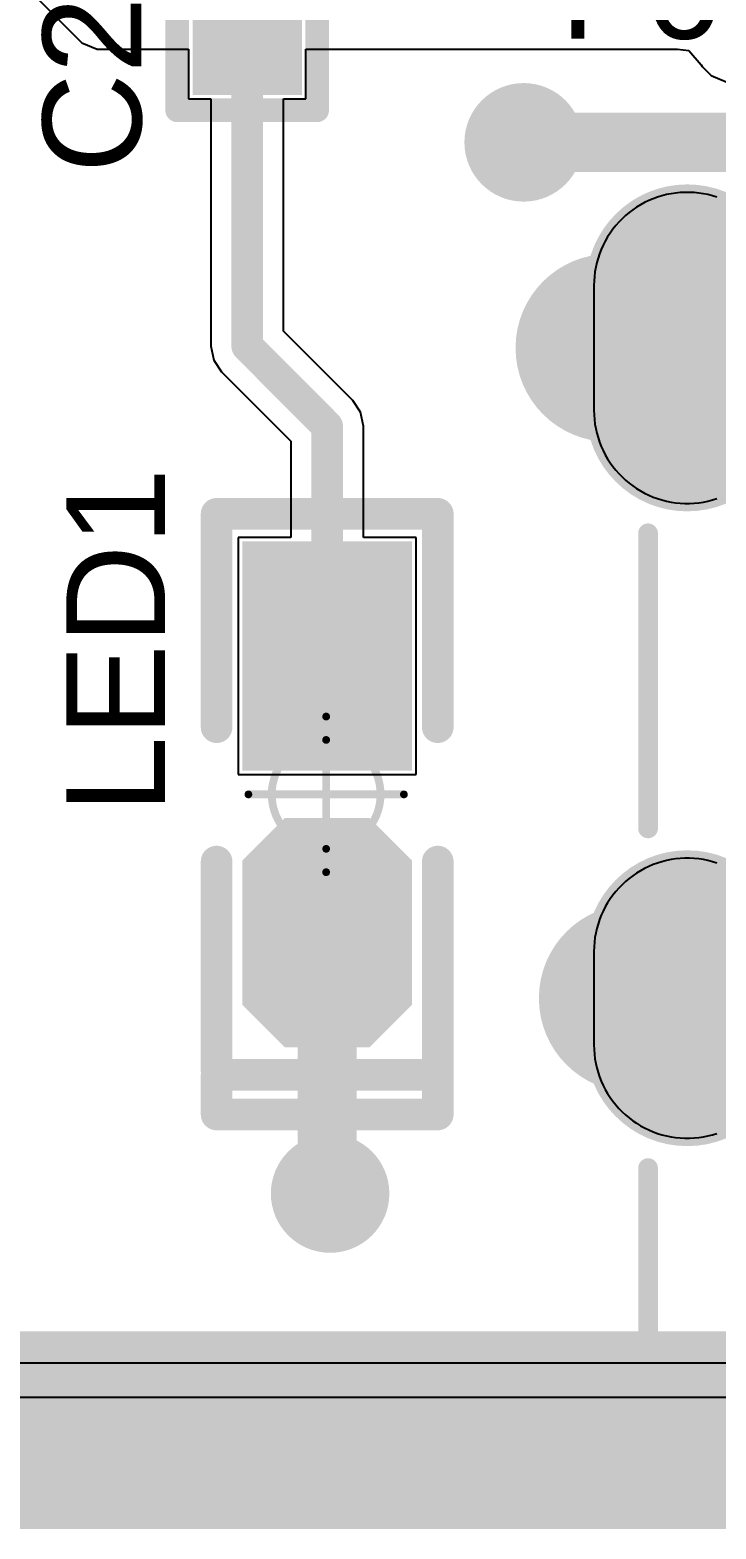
# Model space of a CAD drawing. Header units: inches. Extents: x -0.16 to 1.47, y -0.24 to 2.31.
# Drawn here: x 0.0898 to 0.2635, y -0.1431 to 0.2362 of the extents above; entities that cross this region are included whole.
import ezdxf

# ---------------------------------------------------------------- set-up
doc = ezdxf.new("R2010")
doc.units = ezdxf.units.IN
doc.header["$MEASUREMENT"] = 0
for name, color, linetype in [('Bottom Layer', 5, 'Continuous'), ('Bottom Overlay', 54, 'Continuous'), ('Bottom Solder', 6, 'Continuous'), ('GND', 76, 'Continuous'), ('Keep-Out Layer', 6, 'Continuous'), ('Mechanical 15', 56, 'Continuous'), ('Multi-Layer', 9, 'Continuous'), ('Pad Holes', 156, 'Continuous'), ('POWER', 16, 'Continuous'), ('Top Layer', 1, 'Continuous'), ('Top Overlay', 2, 'Continuous'), ('Top Paste', 8, 'Continuous'), ('Top Solder', 216, 'Continuous'), ('Via Holes', 16, 'Continuous')]:
    doc.layers.add(name, color=color, linetype=linetype)
doc.styles.add('Arial', font='', dxfattribs={"height": 0.2})
doc.styles.get('Arial').set_extended_font_data('Arial')

# ---------------------------------------------------------------- blocks, each defined once
blk = doc.blocks.new('KH_TYPE_C_16P_7')
at = {"layer": 'Bottom Layer'}
h = blk.add_hatch(color=5, dxfattribs=at)
edge = h.paths.add_edge_path()
edge.add_arc((-0.17008, 0.05374), 0.02362, 180, 360)
edge.add_line((-0.14646, 0.05374), (-0.14646, 0.08524))
edge.add_arc((-0.17008, 0.08524), 0.02362, 0, 180)
edge.add_line((-0.1937, 0.08524), (-0.1937, 0.05374))
h = blk.add_hatch(color=5, dxfattribs=at)
edge = h.paths.add_edge_path()
edge.add_arc((-0.17008, -0.10689), 0.02362, 180, 360)
edge.add_line((-0.14646, -0.10689), (-0.14646, -0.08327))
edge.add_arc((-0.17008, -0.08327), 0.02362, 0, 180)
edge.add_line((-0.1937, -0.08327), (-0.1937, -0.10689))
at = {"layer": 'Bottom Solder'}
h = blk.add_hatch(color=6, dxfattribs=at)
edge = h.paths.add_edge_path()
edge.add_arc((-0.17008, 0.05374), 0.02562, 180, 360)
edge.add_line((-0.14446, 0.05374), (-0.14446, 0.08524))
edge.add_arc((-0.17008, 0.08524), 0.02562, 0, 180)
edge.add_line((-0.1957, 0.08524), (-0.1957, 0.05374))
h = blk.add_hatch(color=6, dxfattribs=at)
edge = h.paths.add_edge_path()
edge.add_arc((-0.17008, -0.10689), 0.02562, 180, 360)
edge.add_line((-0.14446, -0.10689), (-0.14446, -0.08327))
edge.add_arc((-0.17008, -0.08327), 0.02562, 0, 180)
edge.add_line((-0.1957, -0.08327), (-0.1957, -0.10689))
at = {"layer": 'Multi-Layer'}
h = blk.add_hatch(color=9, dxfattribs=at)
edge = h.paths.add_edge_path()
edge.add_arc((-0.17008, 0.05374), 0.02362, 180, 360)
edge.add_line((-0.14646, 0.05374), (-0.14646, 0.08524))
edge.add_arc((-0.17008, 0.08524), 0.02362, 0, 180)
edge.add_line((-0.1937, 0.08524), (-0.1937, 0.05374))
h = blk.add_hatch(color=9, dxfattribs=at)
edge = h.paths.add_edge_path()
edge.add_arc((-0.17008, -0.10689), 0.02362, 180, 360)
edge.add_line((-0.14646, -0.10689), (-0.14646, -0.08327))
edge.add_arc((-0.17008, -0.08327), 0.02362, 0, 180)
edge.add_line((-0.1937, -0.08327), (-0.1937, -0.10689))
at = {"layer": 'Pad Holes'}
h = blk.add_hatch(color=7, dxfattribs=at)
edge = h.paths.add_edge_path()
edge.add_arc((-0.17008, 0.04981), 0.01378, 180, 360)
edge.add_line((-0.1563, 0.04981), (-0.1563, 0.08917))
edge.add_arc((-0.17008, 0.08917), 0.01378, 0, 180)
edge.add_line((-0.18386, 0.08917), (-0.18386, 0.04981))
h = blk.add_hatch(color=7, dxfattribs=at)
edge = h.paths.add_edge_path()
edge.add_arc((-0.17008, -0.10886), 0.01378, 180, 360)
edge.add_line((-0.1563, -0.10886), (-0.1563, -0.0813))
edge.add_arc((-0.17008, -0.0813), 0.01378, 0, 180)
edge.add_line((-0.18386, -0.0813), (-0.18386, -0.10886))
at = {"layer": 'POWER'}
h = blk.add_hatch(color=16, dxfattribs=at)
edge = h.paths.add_edge_path()
edge.add_arc((-0.18977, 0.06949), 0.02378, 90, 270)
edge.add_line((-0.18977, 0.04571), (-0.1504, 0.04571))
edge.add_arc((-0.1504, 0.06949), 0.02378, 270, 450)
edge.add_line((-0.1504, 0.09327), (-0.18977, 0.09327))
h = blk.add_hatch(color=16, dxfattribs=at)
edge = h.paths.add_edge_path()
edge.add_arc((-0.18386, -0.09508), 0.02378, 90, 270)
edge.add_line((-0.18386, -0.11886), (-0.1563, -0.11886))
edge.add_arc((-0.1563, -0.09508), 0.02378, 270, 450)
edge.add_line((-0.1563, -0.0713), (-0.18386, -0.0713))
at = {"layer": 'Top Layer'}
h = blk.add_hatch(color=1, dxfattribs=at)
edge = h.paths.add_edge_path()
edge.add_arc((-0.17008, 0.05374), 0.02362, 180, 360)
edge.add_line((-0.14646, 0.05374), (-0.14646, 0.08524))
edge.add_arc((-0.17008, 0.08524), 0.02362, 0, 180)
edge.add_line((-0.1937, 0.08524), (-0.1937, 0.05374))
h = blk.add_hatch(color=1, dxfattribs=at)
edge = h.paths.add_edge_path()
edge.add_arc((-0.17008, -0.10689), 0.02362, 180, 360)
edge.add_line((-0.14646, -0.10689), (-0.14646, -0.08327))
edge.add_arc((-0.17008, -0.08327), 0.02362, 0, 180)
edge.add_line((-0.1937, -0.08327), (-0.1937, -0.10689))
at = {"layer": 'Top Solder'}
h = blk.add_hatch(color=216, dxfattribs=at)
edge = h.paths.add_edge_path()
edge.add_arc((-0.17008, 0.05374), 0.02562, 180, 360)
edge.add_line((-0.14446, 0.05374), (-0.14446, 0.08524))
edge.add_arc((-0.17008, 0.08524), 0.02562, 0, 180)
edge.add_line((-0.1957, 0.08524), (-0.1957, 0.05374))
h = blk.add_hatch(color=216, dxfattribs=at)
edge = h.paths.add_edge_path()
edge.add_arc((-0.17008, -0.10689), 0.02562, 180, 360)
edge.add_line((-0.14446, -0.10689), (-0.14446, -0.08327))
edge.add_arc((-0.17008, -0.08327), 0.02562, 0, 180)
edge.add_line((-0.1957, -0.08327), (-0.1957, -0.10689))
at = {"layer": 'Top Overlay'}
for points in [[(-0.18, -0.0521, 0.005, 0.005, 0), (-0.18, 0.02256, 0.005, 0.005, 0)], [(-0.18, -0.2, 0.005, 0.005, 0), (-0.18, -0.13807, 0.005, 0.005, 0)], [(-0.18, -0.2, 0.005, 0.005, 0), (0.18, -0.2, 0.005, 0.005, 0)]]:
    blk.add_lwpolyline(points, format="xyseb", dxfattribs=at)
for points in [[(-0.18125, 0.02256, 0.0025, 0.0025, 1), (-0.17875, 0.02256, 0.0025, 0.0025, 1)], [(-0.18125, -0.0521, 0.0025, 0.0025, 1), (-0.17875, -0.0521, 0.0025, 0.0025, 1)], [(-0.18125, -0.13807, 0.0025, 0.0025, 1), (-0.17875, -0.13807, 0.0025, 0.0025, 1)], [(-0.18125, -0.2, 0.0025, 0.0025, 1), (-0.17875, -0.2, 0.0025, 0.0025, 1)], [(-0.18125, -0.2, 0.0025, 0.0025, 1), (-0.17875, -0.2, 0.0025, 0.0025, 1)]]:
    blk.add_lwpolyline(points, format="xyseb", close=True, dxfattribs=at)
at = {"layer": 'Top Paste'}
for p, q in [((-0.18086, 0.10626), (-0.18189, 0.10569)), ((-0.1798, 0.10677), (-0.18086, 0.10626)), ((-0.17871, 0.10723), (-0.1798, 0.10677)), ((-0.1776, 0.10763), (-0.17871, 0.10723)), ((-0.17648, 0.10798), (-0.1776, 0.10763)), ((-0.17534, 0.10827), (-0.17648, 0.10798)), ((-0.17418, 0.1085), (-0.17534, 0.10827)), ((-0.17302, 0.10868), (-0.17418, 0.1085)), ((-0.17185, 0.10879), (-0.17302, 0.10868)), ((-0.17067, 0.10885), (-0.17185, 0.10879)), ((-0.16949, 0.10885), (-0.17067, 0.10885)), ((-0.16832, 0.10879), (-0.16949, 0.10885)), ((-0.16832, 0.10879), (-0.16832, 0.10879)), ((-0.16714, 0.10868), (-0.16832, 0.10879)), ((-0.16598, 0.1085), (-0.16714, 0.10868)), ((-0.16483, 0.10827), (-0.16598, 0.1085)), ((-0.16368, 0.10798), (-0.16483, 0.10827)), ((-0.16256, 0.10763), (-0.16368, 0.10798)), ((-0.18571, 0.10295), (-0.18658, 0.10215)), ((-0.18481, 0.10371), (-0.18571, 0.10295)), ((-0.18387, 0.10442), (-0.18481, 0.10371)), ((-0.1829, 0.10508), (-0.18387, 0.10442)), ((-0.18189, 0.10569), (-0.1829, 0.10508)), ((-0.18891, 0.0995), (-0.1896, 0.09854)), ((-0.18818, 0.10042), (-0.18891, 0.0995)), ((-0.1874, 0.10131), (-0.18818, 0.10042)), ((-0.18658, 0.10215), (-0.1874, 0.10131)), ((-0.19136, 0.09549), (-0.19185, 0.09441)), ((-0.19083, 0.09653), (-0.19136, 0.09549)), ((-0.19024, 0.09756), (-0.19083, 0.09653)), ((-0.1896, 0.09854), (-0.19024, 0.09756)), ((-0.19297, 0.09107), (-0.19324, 0.08992)), ((-0.19265, 0.0922), (-0.19297, 0.09107)), ((-0.19228, 0.09332), (-0.19265, 0.0922)), ((-0.19185, 0.09441), (-0.19228, 0.09332)), ((-0.19359, 0.08759), (-0.19367, 0.08642)), ((-0.19344, 0.08876), (-0.19359, 0.08759)), ((-0.19324, 0.08992), (-0.19344, 0.08876)), ((-0.19367, 0.08642), (-0.1937, 0.08524)), ((-0.1937, 0.08524), (-0.1937, 0.05374)), ((-0.1937, 0.05374), (-0.19367, 0.05257)), ((-0.19367, 0.05257), (-0.19359, 0.05139)), ((-0.19359, 0.05139), (-0.19344, 0.05022)), ((-0.19344, 0.05022), (-0.19324, 0.04906)), ((-0.19324, 0.04906), (-0.19297, 0.04791)), ((-0.19297, 0.04791), (-0.19265, 0.04678)), ((-0.19265, 0.04678), (-0.19228, 0.04566)), ((-0.19228, 0.04566), (-0.19185, 0.04457)), ((-0.19185, 0.04457), (-0.19136, 0.04349)), ((-0.19136, 0.04349), (-0.19083, 0.04244)), ((-0.19083, 0.04244), (-0.19024, 0.04142)), ((-0.19024, 0.04142), (-0.1896, 0.04043)), ((-0.1896, 0.04043), (-0.18891, 0.03948)), ((-0.18891, 0.03948), (-0.18818, 0.03856)), ((-0.18818, 0.03856), (-0.1874, 0.03768)), ((-0.1874, 0.03768), (-0.18658, 0.03683)), ((-0.18658, 0.03683), (-0.18571, 0.03603)), ((-0.18571, 0.03603), (-0.18481, 0.03527)), ((-0.18481, 0.03527), (-0.18387, 0.03456)), ((-0.18387, 0.03456), (-0.1829, 0.0339)), ((-0.1829, 0.0339), (-0.18189, 0.03329)), ((-0.18189, 0.03329), (-0.18086, 0.03272)), ((-0.18086, 0.03272), (-0.1798, 0.03221)), ((-0.1798, 0.03221), (-0.17871, 0.03175)), ((-0.17871, 0.03175), (-0.1776, 0.03135)), ((-0.1776, 0.03135), (-0.17648, 0.031)), ((-0.17648, 0.031), (-0.17534, 0.03071)), ((-0.17534, 0.03071), (-0.17418, 0.03048)), ((-0.17418, 0.03048), (-0.17302, 0.0303)), ((-0.16714, 0.0303), (-0.16598, 0.03048)), ((-0.16598, 0.03048), (-0.16483, 0.03071)), ((-0.16483, 0.03071), (-0.16368, 0.031)), ((-0.16368, 0.031), (-0.16256, 0.03135)), ((-0.17302, 0.0303), (-0.17185, 0.03019)), ((-0.17185, 0.03019), (-0.17067, 0.03013)), ((-0.17067, 0.03013), (-0.16949, 0.03013)), ((-0.16949, 0.03013), (-0.16832, 0.03019)), ((-0.16832, 0.03019), (-0.16714, 0.0303)), ((-0.17648, -0.06053), (-0.1776, -0.06088)), ((-0.17534, -0.06024), (-0.17648, -0.06053)), ((-0.17418, -0.06001), (-0.17534, -0.06024)), ((-0.17302, -0.05983), (-0.17418, -0.06001)), ((-0.17185, -0.05971), (-0.17302, -0.05983)), ((-0.17067, -0.05965), (-0.17185, -0.05971)), ((-0.16949, -0.05965), (-0.17067, -0.05965)), ((-0.16832, -0.05971), (-0.16949, -0.05965)), ((-0.16832, -0.05971), (-0.16832, -0.05971)), ((-0.16714, -0.05983), (-0.16832, -0.05971)), ((-0.16598, -0.06001), (-0.16714, -0.05983)), ((-0.16483, -0.06024), (-0.16598, -0.06001)), ((-0.16368, -0.06053), (-0.16483, -0.06024)), ((-0.16256, -0.06088), (-0.16368, -0.06053)), ((-0.18387, -0.06409), (-0.18481, -0.0648)), ((-0.1829, -0.06343), (-0.18387, -0.06409)), ((-0.18189, -0.06281), (-0.1829, -0.06343)), ((-0.18086, -0.06225), (-0.18189, -0.06281)), ((-0.1798, -0.06174), (-0.18086, -0.06225)), ((-0.17871, -0.06128), (-0.1798, -0.06174)), ((-0.1776, -0.06088), (-0.17871, -0.06128)), ((-0.18818, -0.06809), (-0.18891, -0.06901)), ((-0.1874, -0.0672), (-0.18818, -0.06809)), ((-0.18658, -0.06636), (-0.1874, -0.0672)), ((-0.18571, -0.06556), (-0.18658, -0.06636)), ((-0.18481, -0.0648), (-0.18571, -0.06556)), ((-0.19083, -0.07197), (-0.19136, -0.07302)), ((-0.19024, -0.07095), (-0.19083, -0.07197)), ((-0.1896, -0.06996), (-0.19024, -0.07095)), ((-0.18891, -0.06901), (-0.1896, -0.06996)), ((-0.19228, -0.07519), (-0.19265, -0.07631)), ((-0.19185, -0.07409), (-0.19228, -0.07519)), ((-0.19136, -0.07302), (-0.19185, -0.07409)), ((-0.19324, -0.07859), (-0.19344, -0.07975)), ((-0.19297, -0.07744), (-0.19324, -0.07859)), ((-0.19265, -0.07631), (-0.19297, -0.07744)), ((-0.19367, -0.08209), (-0.1937, -0.08327)), ((-0.1937, -0.08327), (-0.1937, -0.10689)), ((-0.19359, -0.08092), (-0.19367, -0.08209)), ((-0.19344, -0.07975), (-0.19359, -0.08092)), ((-0.1937, -0.10689), (-0.19367, -0.10807)), ((-0.19367, -0.10807), (-0.19359, -0.10924)), ((-0.19359, -0.10924), (-0.19344, -0.11041)), ((-0.19344, -0.11041), (-0.19324, -0.11157)), ((-0.19324, -0.11157), (-0.19297, -0.11272)), ((-0.19297, -0.11272), (-0.19265, -0.11385)), ((-0.19265, -0.11385), (-0.19228, -0.11497)), ((-0.19228, -0.11497), (-0.19185, -0.11607)), ((-0.19185, -0.11607), (-0.19136, -0.11714)), ((-0.19136, -0.11714), (-0.19083, -0.11819)), ((-0.19083, -0.11819), (-0.19024, -0.11921)), ((-0.19024, -0.11921), (-0.1896, -0.1202)), ((-0.1896, -0.1202), (-0.18891, -0.12115)), ((-0.18891, -0.12115), (-0.18818, -0.12208)), ((-0.18818, -0.12208), (-0.1874, -0.12296)), ((-0.1874, -0.12296), (-0.18658, -0.1238)), ((-0.18658, -0.1238), (-0.18571, -0.1246)), ((-0.18571, -0.1246), (-0.18481, -0.12536)), ((-0.18481, -0.12536), (-0.18387, -0.12607)), ((-0.18387, -0.12607), (-0.1829, -0.12673)), ((-0.1829, -0.12673), (-0.18189, -0.12735)), ((-0.18189, -0.12735), (-0.18086, -0.12791)), ((-0.18086, -0.12791), (-0.1798, -0.12842)), ((-0.1798, -0.12842), (-0.17871, -0.12888)), ((-0.17871, -0.12888), (-0.1776, -0.12928)), ((-0.1776, -0.12928), (-0.17648, -0.12963)), ((-0.17648, -0.12963), (-0.17534, -0.12992)), ((-0.17534, -0.12992), (-0.17418, -0.13015)), ((-0.17418, -0.13015), (-0.17302, -0.13033)), ((-0.17302, -0.13033), (-0.17185, -0.13045)), ((-0.17185, -0.13045), (-0.17067, -0.13051)), ((-0.17067, -0.13051), (-0.16949, -0.13051)), ((-0.16949, -0.13051), (-0.16832, -0.13045)), ((-0.16832, -0.13045), (-0.16714, -0.13033)), ((-0.16714, -0.13033), (-0.16598, -0.13015)), ((-0.16598, -0.13015), (-0.16483, -0.12992)), ((-0.16483, -0.12992), (-0.16368, -0.12963)), ((-0.16368, -0.12963), (-0.16256, -0.12928))]:
    blk.add_line(p, q, dxfattribs=at)
blk = doc.blocks.new('R_0402_L_35')
at = {"layer": 'Top Layer'}
for points in [[(-0.02363, 0.00984), (-0.00788, 0.00984), (-0.00788, -0.00985), (-0.02363, -0.00985)], [(0.00984, 0.00984), (0.02559, 0.00984), (0.02559, -0.00985), (0.00984, -0.00985)]]:
    blk.add_hatch(color=1, dxfattribs=at).paths.add_polyline_path(points)
at = {"layer": 'Top Paste'}
for points in [[(-0.02363, 0.00984), (-0.00788, 0.00984), (-0.00788, -0.00985), (-0.02363, -0.00985)], [(0.00984, 0.00984), (0.02559, 0.00984), (0.02559, -0.00985), (0.00984, -0.00985)]]:
    blk.add_hatch(color=8, dxfattribs=at).paths.add_polyline_path(points)
at = {"layer": 'Top Solder'}
for points in [[(-0.02763, 0.01384), (-0.00388, 0.01384), (-0.00388, -0.01385), (-0.02763, -0.01385)], [(0.00584, 0.01384), (0.02959, 0.01384), (0.02959, -0.01385), (0.00584, -0.01385)]]:
    blk.add_hatch(color=216, dxfattribs=at).paths.add_polyline_path(points)
at = {"layer": 'Mechanical 15'}
for points in [[(0, -0.00787, 0.001, 0.001, 0), (0, 0.00787, 0.001, 0.001, 0)], [(0.00787, 0, 0.001, 0.001, 0), (-0.00787, 0, 0.001, 0.001, 0)]]:
    blk.add_lwpolyline(points, format="xyseb", dxfattribs=at)
for points in [[(-0.00025, 0.00787, 0.0005, 0.0005, 1), (0.00025, 0.00787, 0.0005, 0.0005, 1)], [(0.005, 0, 0.001, 0.001, 1), (-0.005, 0, 0.001, 0.001, 1)], [(-0.00812, 0, 0.0005, 0.0005, 1), (-0.00762, 0, 0.0005, 0.0005, 1)], [(-0.00525, 0, 0.0005, 0.0005, 1), (-0.00475, 0, 0.0005, 0.0005, 1)], [(0.00475, 0, 0.0005, 0.0005, 1), (0.00525, 0, 0.0005, 0.0005, 1)], [(0.00762, 0, 0.0005, 0.0005, 1), (0.00812, 0, 0.0005, 0.0005, 1)], [(-0.00025, -0.00787, 0.0005, 0.0005, 1), (0.00025, -0.00787, 0.0005, 0.0005, 1)]]:
    blk.add_lwpolyline(points, format="xyseb", close=True, dxfattribs=at)
at = {"layer": 'Top Overlay'}
for points in [[(-0.0315, -0.01772, 0.006, 0.006, 0), (-0.0315, 0.01771, 0.006, 0.006, 0)], [(0.03346, 0.01771, 0.006, 0.006, 0), (-0.0315, 0.01771, 0.006, 0.006, 0)], [(0.03346, -0.01772, 0.006, 0.006, 0), (0.03346, 0.01771, 0.006, 0.006, 0)], [(0.03346, -0.01772, 0.006, 0.006, 0), (-0.0315, -0.01772, 0.006, 0.006, 0)]]:
    blk.add_lwpolyline(points, format="xyseb", dxfattribs=at)
for points in [[(-0.033, 0.01771, 0.003, 0.003, 1), (-0.03, 0.01771, 0.003, 0.003, 1)], [(-0.033, 0.01771, 0.003, 0.003, 1), (-0.03, 0.01771, 0.003, 0.003, 1)], [(0.03196, 0.01771, 0.003, 0.003, 1), (0.03496, 0.01771, 0.003, 0.003, 1)], [(0.03196, 0.01771, 0.003, 0.003, 1), (0.03496, 0.01771, 0.003, 0.003, 1)], [(-0.033, -0.01772, 0.003, 0.003, 1), (-0.03, -0.01772, 0.003, 0.003, 1)], [(-0.033, -0.01772, 0.003, 0.003, 1), (-0.03, -0.01772, 0.003, 0.003, 1)], [(0.03196, -0.01772, 0.003, 0.003, 1), (0.03496, -0.01772, 0.003, 0.003, 1)], [(0.03196, -0.01772, 0.003, 0.003, 1), (0.03496, -0.01772, 0.003, 0.003, 1)]]:
    blk.add_lwpolyline(points, format="xyseb", close=True, dxfattribs=at)
blk = doc.blocks.new('LED_0603B_36')
at = {"layer": 'Top Layer'}
for points in [[(-0.06, 0.01776), (-0.01, 0.01776), (-0.01, -0.01724), (-0.06, -0.01724)], [(0.05125, 0.01776), (0.01875, 0.01776), (0.01, 0.00901), (0.01, -0.00849), (0.01875, -0.01724), (0.05125, -0.01724), (0.06, -0.00849), (0.06, 0.00901)]]:
    blk.add_hatch(color=1, dxfattribs=at).paths.add_polyline_path(points)
at = {"layer": 'Top Paste'}
for points in [[(-0.06, 0.01776), (-0.01, 0.01776), (-0.01, -0.01724), (-0.06, -0.01724)], [(0.05125, 0.01776), (0.01875, 0.01776), (0.01, 0.00901), (0.01, -0.00849), (0.01875, -0.01724), (0.05125, -0.01724), (0.06, -0.00849), (0.06, 0.00901)]]:
    blk.add_hatch(color=8, dxfattribs=at).paths.add_polyline_path(points)
at = {"layer": 'Top Solder'}
for points in [[(-0.064, 0.02176), (-0.006, 0.02176), (-0.006, -0.02124), (-0.064, -0.02124)], [(0.05325, 0.02176), (0.01675, 0.02176), (0.006, 0.01101), (0.006, -0.01049), (0.01675, -0.02124), (0.05325, -0.02124), (0.064, -0.01049), (0.064, 0.01101)]]:
    blk.add_hatch(color=216, dxfattribs=at).paths.add_polyline_path(points)
at = {"layer": 'Mechanical 15'}
for points in [[(0, -0.01969, 0.00197, 0.00197, 0), (0, 0.01969, 0.00197, 0.00197, 0)], [(0.01969, 0, 0.00197, 0.00197, 0), (-0.01969, 0, 0.00197, 0.00197, 0)]]:
    blk.add_lwpolyline(points, format="xyseb", dxfattribs=at)
for points in [[(-0.00049, 0.01969, 0.000984, 0.000984, 1), (0.00049, 0.01969, 0.000984, 0.000984, 1)], [(0.01378, 0, 0.00197, 0.00197, 1), (-0.01378, 0, 0.00197, 0.00197, 1)], [(-0.02018, 0, 0.000984, 0.000984, 1), (-0.01919, 0, 0.000984, 0.000984, 1)], [(-0.01427, 0, 0.000984, 0.000984, 1), (-0.01329, 0, 0.000984, 0.000984, 1)], [(0.01329, 0, 0.000984, 0.000984, 1), (0.01427, 0, 0.000984, 0.000984, 1)], [(0.01919, 0, 0.000984, 0.000984, 1), (0.02018, 0, 0.000984, 0.000984, 1)], [(-0.00049, -0.01969, 0.000984, 0.000984, 1), (0.00049, -0.01969, 0.000984, 0.000984, 1)]]:
    blk.add_lwpolyline(points, format="xyseb", close=True, dxfattribs=at)
at = {"layer": 'Top Overlay'}
for points in [[(-0.07, 0.02826, 0.008, 0.008, 0), (-0.071, 0.02826, 0.008, 0.008, 0)], [(-0.071, -0.02574, 0.008, 0.008, 0), (-0.071, 0.02826, 0.008, 0.008, 0)], [(-0.017, 0.02826, 0.008, 0.008, 0), (-0.07, 0.02826, 0.008, 0.008, 0)], [(0.071, 0.02826, 0.008, 0.008, 0), (0.017, 0.02826, 0.008, 0.008, 0)], [(0.081, 0.02826, 0.008, 0.008, 0), (0.071, 0.02826, 0.008, 0.008, 0)], [(0.081, -0.02774, 0.008, 0.008, 0), (0.081, 0.02826, 0.008, 0.008, 0)], [(0.071, -0.02774, 0.008, 0.008, 0), (0.071, 0.02626, 0.008, 0.008, 0)], [(-0.071, -0.02774, 0.008, 0.008, 0), (-0.071, -0.02574, 0.008, 0.008, 0)], [(-0.017, -0.02774, 0.008, 0.008, 0), (-0.071, -0.02774, 0.008, 0.008, 0)], [(0.07, -0.02774, 0.008, 0.008, 0), (0.017, -0.02774, 0.008, 0.008, 0)], [(0.081, -0.02774, 0.008, 0.008, 0), (0.071, -0.02774, 0.008, 0.008, 0)]]:
    blk.add_lwpolyline(points, format="xyseb", dxfattribs=at)
for points in [[(-0.073, 0.02826, 0.004, 0.004, 1), (-0.069, 0.02826, 0.004, 0.004, 1)], [(-0.073, 0.02826, 0.004, 0.004, 1), (-0.069, 0.02826, 0.004, 0.004, 1)], [(-0.072, 0.02826, 0.004, 0.004, 1), (-0.068, 0.02826, 0.004, 0.004, 1)], [(-0.072, 0.02826, 0.004, 0.004, 1), (-0.068, 0.02826, 0.004, 0.004, 1)], [(-0.019, 0.02826, 0.004, 0.004, 1), (-0.015, 0.02826, 0.004, 0.004, 1)], [(0.015, 0.02826, 0.004, 0.004, 1), (0.019, 0.02826, 0.004, 0.004, 1)], [(0.069, 0.02826, 0.004, 0.004, 1), (0.073, 0.02826, 0.004, 0.004, 1)], [(0.069, 0.02826, 0.004, 0.004, 1), (0.073, 0.02826, 0.004, 0.004, 1)], [(0.079, 0.02826, 0.004, 0.004, 1), (0.083, 0.02826, 0.004, 0.004, 1)], [(0.079, 0.02826, 0.004, 0.004, 1), (0.083, 0.02826, 0.004, 0.004, 1)], [(0.069, 0.02626, 0.004, 0.004, 1), (0.073, 0.02626, 0.004, 0.004, 1)], [(-0.073, -0.02574, 0.004, 0.004, 1), (-0.069, -0.02574, 0.004, 0.004, 1)], [(-0.073, -0.02574, 0.004, 0.004, 1), (-0.069, -0.02574, 0.004, 0.004, 1)], [(-0.073, -0.02774, 0.004, 0.004, 1), (-0.069, -0.02774, 0.004, 0.004, 1)], [(-0.073, -0.02774, 0.004, 0.004, 1), (-0.069, -0.02774, 0.004, 0.004, 1)], [(-0.019, -0.02774, 0.004, 0.004, 1), (-0.015, -0.02774, 0.004, 0.004, 1)], [(0.015, -0.02774, 0.004, 0.004, 1), (0.019, -0.02774, 0.004, 0.004, 1)], [(0.068, -0.02774, 0.004, 0.004, 1), (0.072, -0.02774, 0.004, 0.004, 1)], [(0.069, -0.02774, 0.004, 0.004, 1), (0.073, -0.02774, 0.004, 0.004, 1)], [(0.069, -0.02774, 0.004, 0.004, 1), (0.073, -0.02774, 0.004, 0.004, 1)], [(0.079, -0.02774, 0.004, 0.004, 1), (0.083, -0.02774, 0.004, 0.004, 1)], [(0.079, -0.02774, 0.004, 0.004, 1), (0.083, -0.02774, 0.004, 0.004, 1)]]:
    blk.add_lwpolyline(points, format="xyseb", close=True, dxfattribs=at)

msp = doc.modelspace()

# ---------------------------------------------------------------- hatches: boundary and pattern name
at = {"layer": 'Bottom Layer'}
h = msp.add_hatch(color=5, dxfattribs=at)
edge = h.paths.add_edge_path()
edge.add_arc((0.21479, 0.20778), 0.01, 0, 360)
h = msp.add_hatch(color=5, dxfattribs=at)
edge = h.paths.add_edge_path()
edge.add_arc((0.16579, -0.05822), 0.01, 0, 360)
at = {"layer": 'Bottom Solder'}
h = msp.add_hatch(color=6, dxfattribs=at)
edge = h.paths.add_edge_path()
edge.add_arc((0.21479, 0.20778), 0.014, 0, 360)
h = msp.add_hatch(color=6, dxfattribs=at)
edge = h.paths.add_edge_path()
edge.add_arc((0.16579, -0.05822), 0.014, 0, 360)
at = {"layer": 'POWER'}
h = msp.add_hatch(color=16, dxfattribs=at)
edge = h.paths.add_edge_path()
edge.add_arc((0.21479, 0.20778), 0.015, 0, 360)
h = msp.add_hatch(color=16, dxfattribs=at)
edge = h.paths.add_edge_path()
edge.add_arc((0.16579, -0.05822), 0.015, 0, 360)
at = {"layer": 'Top Layer'}
h = msp.add_hatch(color=1, dxfattribs=at)
edge = h.paths.add_edge_path()
edge.add_arc((0.21479, 0.20778), 0.01, 0, 360)
h = msp.add_hatch(color=1, dxfattribs=at)
edge = h.paths.add_edge_path()
edge.add_arc((0.16579, -0.05822), 0.01, 0, 360)
at = {"layer": 'Top Solder'}
h = msp.add_hatch(color=216, dxfattribs=at)
edge = h.paths.add_edge_path()
edge.add_arc((0.21479, 0.20778), 0.014, 0, 360)
h = msp.add_hatch(color=216, dxfattribs=at)
edge = h.paths.add_edge_path()
edge.add_arc((0.16579, -0.05822), 0.014, 0, 360)
at = {"layer": 'Via Holes'}
h = msp.add_hatch(color=7, dxfattribs=at)
edge = h.paths.add_edge_path()
edge.add_arc((0.21479, 0.20778), 0.005, 0, 360)
h = msp.add_hatch(color=7, dxfattribs=at)
edge = h.paths.add_edge_path()
edge.add_arc((0.16579, -0.05822), 0.005, 0, 360)

# ---------------------------------------------------------------- linework, layer by layer
at = {"layer": 'Bottom Layer'}
msp.add_line((1.23619, -0.10988), (-0.08891, -0.10988), dxfattribs=at)
at = {"layer": 'Bottom Overlay'}
msp.add_lwpolyline([(-0.08891, -0.11812, 0.05, 0.05, 0), (1.23619, -0.11812, 0.05, 0.05, 0)], format="xyseb", dxfattribs=at)
msp.add_lwpolyline([(-0.08891, -0.11812, 0.05, 0.05, 0), (1.23619, -0.11812, 0.05, 0.05, 0)], format="xyseb", dxfattribs=at)
at = {"layer": 'GND'}
msp.add_line((1.23235, -0.10112), (-0.08646, -0.10112), dxfattribs=at)
msp.add_lwpolyline([(-0.08891, -0.12122, 0.04, 0.04, 0), (1.23619, -0.12122, 0.04, 0.04, 0)], format="xyseb", dxfattribs=at)
at = {"layer": 'Keep-Out Layer'}
msp.add_lwpolyline([(-0.08891, -0.11812, 0.00616, 0.00616, 0), (1.23619, -0.11812, 0.00616, 0.00616, 0)], format="xyseb", dxfattribs=at)
at = {"layer": 'POWER'}
msp.add_line((1.23235, -0.10112), (-0.08646, -0.10112), dxfattribs=at)
msp.add_lwpolyline([(-0.08891, -0.12122, 0.04, 0.04, 0), (1.23619, -0.12122, 0.04, 0.04, 0)], format="xyseb", dxfattribs=at)
at = {"layer": 'Top Layer'}
for p, q in [((0.07996, 0.25595), (0.10296, 0.23295)), ((0.10296, 0.23295), (0.10679, 0.23137)), ((0.10679, 0.23137), (0.10679, 0.23137)), ((0.10679, 0.23137), (0.12995, 0.23137)), ((0.12995, 0.23137), (0.12995, 0.21877)), ((0.15964, 0.21877), (0.15964, 0.23137)), ((0.15964, 0.23137), (0.25376, 0.23137)), ((0.25376, 0.23137), (0.2566, 0.23101)), ((0.2566, 0.23101), (0.25978, 0.2274)), ((0.25978, 0.2274), (0.25996, 0.22695)), ((0.25996, 0.22695), (0.25996, 0.22695)), ((0.25996, 0.22695), (0.26225, 0.22467)), ((0.26225, 0.22467), (0.26607, 0.22308)), ((0.12995, 0.21877), (0.13562, 0.21877)), ((0.13562, 0.21877), (0.13562, 0.15621)), ((0.15397, 0.16001), (0.15397, 0.21877)), ((0.15397, 0.21877), (0.15964, 0.21877)), ((0.17153, 0.14244), (0.15397, 0.16001)), ((0.13562, 0.15621), (0.13632, 0.1527)), ((0.13632, 0.1527), (0.1383, 0.14972)), ((0.1383, 0.14972), (0.15587, 0.13215)), ((0.17352, 0.13947), (0.17153, 0.14244)), ((0.17422, 0.13595), (0.17352, 0.13947)), ((0.17422, 0.10777), (0.17422, 0.13595)), ((0.15587, 0.13215), (0.15587, 0.10777)), ((0.15587, 0.10777), (0.14255, 0.10777)), ((0.14255, 0.10777), (0.14255, 0.04777)), ((0.18755, 0.10777), (0.17422, 0.10777)), ((0.18755, 0.04777), (0.18755, 0.10777)), ((0.14255, 0.04777), (0.18755, 0.04777)), ((1.23619, -0.10988), (-0.08891, -0.10988))]:
    msp.add_line(p, q, dxfattribs=at)
for points in [[(0.14479, 0.15621, 0.008, 0.008, 0), (0.14479, 0.23165, 0.008, 0.008, 0)], [(0.21614, 0.20778, 0.015, 0.015, 0), (0.28422, 0.20778, 0.015, 0.015, 0)], [(0.14479, 0.15621, 0.008, 0.008, 0), (0.16505, 0.13595, 0.008, 0.008, 0)], [(0.16505, 0.07777, 0.008, 0.008, 0), (0.16505, 0.13595, 0.008, 0.008, 0)], [(0.16505, -0.05748, 0.015, 0.015, 0), (0.16505, 0.00777, 0.015, 0.015, 0)], [(0.16505, -0.05748, 0.015, 0.015, 0), (0.16579, -0.05822, 0.015, 0.015, 0)]]:
    msp.add_lwpolyline(points, format="xyseb", dxfattribs=at)
for points in [[(0.14279, 0.23165, 0.004, 0.004, 1), (0.14679, 0.23165, 0.004, 0.004, 1)], [(0.21239, 0.20778, 0.0075, 0.0075, 1), (0.21989, 0.20778, 0.0075, 0.0075, 1)], [(0.14279, 0.15621, 0.004, 0.004, 1), (0.14679, 0.15621, 0.004, 0.004, 1)], [(0.14279, 0.15621, 0.004, 0.004, 1), (0.14679, 0.15621, 0.004, 0.004, 1)], [(0.16305, 0.13595, 0.004, 0.004, 1), (0.16705, 0.13595, 0.004, 0.004, 1)], [(0.16305, 0.13595, 0.004, 0.004, 1), (0.16705, 0.13595, 0.004, 0.004, 1)], [(0.16305, 0.07777, 0.004, 0.004, 1), (0.16705, 0.07777, 0.004, 0.004, 1)], [(0.1613, 0.00777, 0.0075, 0.0075, 1), (0.1688, 0.00777, 0.0075, 0.0075, 1)], [(0.1613, -0.05748, 0.0075, 0.0075, 1), (0.1688, -0.05748, 0.0075, 0.0075, 1)], [(0.1613, -0.05748, 0.0075, 0.0075, 1), (0.1688, -0.05748, 0.0075, 0.0075, 1)], [(0.16204, -0.05822, 0.0075, 0.0075, 1), (0.16954, -0.05822, 0.0075, 0.0075, 1)]]:
    msp.add_lwpolyline(points, format="xyseb", close=True, dxfattribs=at)
at = {"layer": 'Top Overlay'}
msp.add_lwpolyline([(-0.08891, -0.11812, 0.05, 0.05, 0), (1.23619, -0.11812, 0.05, 0.05, 0)], format="xyseb", dxfattribs=at)

# ---------------------------------------------------------------- block references
at = {"rotation": 270}
for name, p in [('R_0402_L_35', (0.1448, 0.24936)), ('LED_0603B_36', (0.16479, 0.04278))]:
    msp.add_blockref(name, p, dxfattribs=at)
msp.add_blockref('KH_TYPE_C_16P_7', (0.42629, 0.08628))

# ---------------------------------------------------------------- texts
at = {"layer": 'Top Overlay', "style": 'Arial'}
msp.add_text('F6', height=0.025, dxfattribs=at).set_placement((0.224, 0.234))
for s, p in [('C2', (0.118, 0.2)), ('LED1', (0.124, 0.038))]:
    msp.add_text(s, height=0.025, rotation=90, dxfattribs=at).set_placement(p)

doc.saveas('drawing.dxf')
